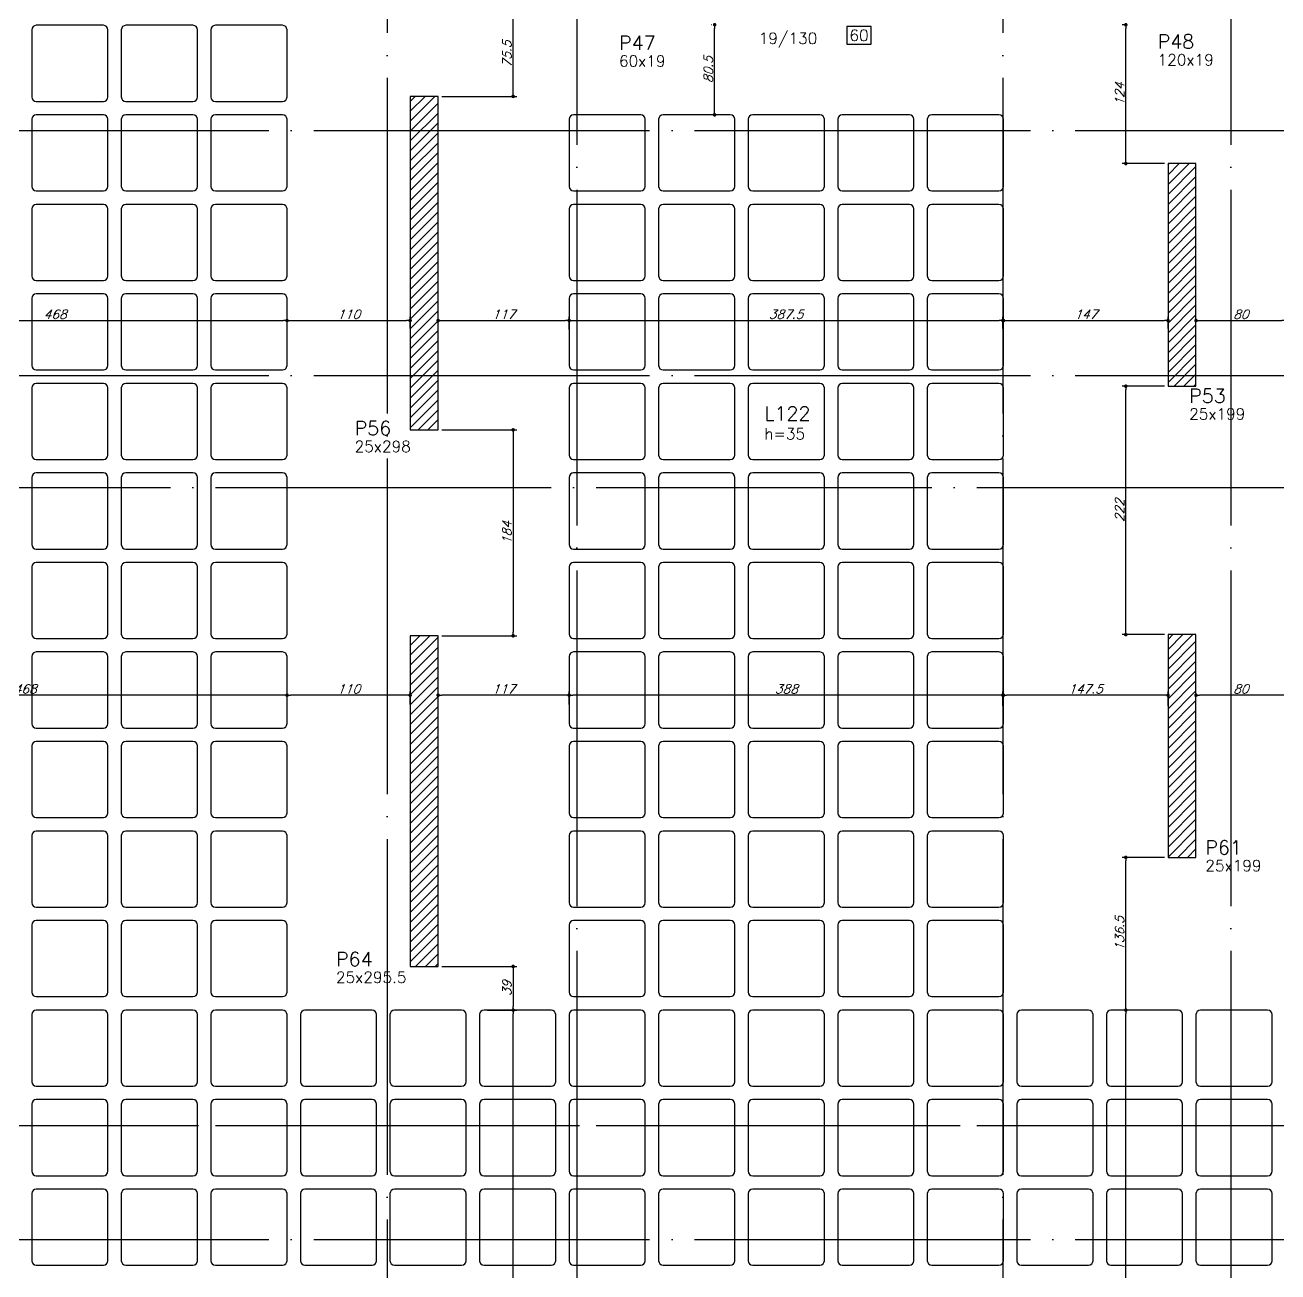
# Model space of a CAD drawing. Extents: x -4172 to 5482, y -2094 to 2406.
# Drawn here: x -1583 to -464, y -146 to 968 of the extents above; entities that cross this region are included whole.
import ezdxf
from ezdxf.enums import TextEntityAlignment as Align

# ---------------------------------------------------------------- set-up
doc = ezdxf.new("R2010")
doc.units = 0
doc.header["$LTSCALE"] = 50
doc.header["$MEASUREMENT"] = 0
doc.linetypes.add('EIXO', pattern=[6.8, 6, -0.4, 0, -0.4])
doc.layers.get('0').update_dxf_attribs({"linetype": 'CONTINUOUS'})
doc.layers.get('DEFPOINTS').update_dxf_attribs({"linetype": 'CONTINUOUS'})
for name, color, linetype in [('251', 5, 'CONTINUOUS'), ('F-COTAS', 106, 'CONTINUOUS'), ('F-CUBETA', 1, 'CONTINUOUS'), ('F-EIXO', 12, 'EIXO'), ('F-LAJES-DIM', 2, 'CONTINUOUS'), ('F-LAJES-NOME', 4, 'CONTINUOUS'), ('F-PILARES-DIM', 172, 'CONTINUOUS'), ('F-PILARES-HACH', 174, 'CONTINUOUS'), ('F-PILARES-NOME', 170, 'CONTINUOUS'), ('F-PILARES-S', 170, 'CONTINUOUS'), ('F-TEXTO', 6, 'CONTINUOUS'), ('F-VIGAS-DIM', 2, 'CONTINUOUS')]:
    doc.layers.add(name, color=color, linetype=linetype)
doc.styles.add('CP-TEXT-INCL', font='romans.shx', dxfattribs={"oblique": 20})
doc.styles.add('MCP', font='romans.shx')
doc.styles.add('ROMANS', font='romans.shx')
doc.dimstyles.new('CP-COTAS-50', dxfattribs={"dimscale": 0.64, "dimtxt": 12.5, "dimasz": 5, "dimexe": 5, "dimexo": 5, "dimgap": 2.5, "dimtad": 1, "dimdec": 1, "dimdsep": 46, "dimtxsty": 'CP-TEXT-INCL', "dimblk1": 'DOT', "dimblk2": 'DOT', "dimsah": 1, "dimcen": 9, "dimclrd": 256, "dimclre": 256, "dimclrt": 256, "dimadec": 0, "dimazin": 0, "dimtfac": 1, "dimtdec": 1, "dimtmove": 2, "dimatfit": 3, "dimldrblk": 'DOT', "dimfxl": 0, "dimtolj": 1, "dimarcsym": 0})

# ---------------------------------------------------------------- blocks, each defined once
blk = doc.blocks.new('_VAONER063650636500869008690')
at = {"layer": '251', "color": 1}
for p, q in [((30, 34), (-30, 34)), ((-34, 30), (-34, -30)), ((34, -30), (34, 30)), ((-30, -34), (30, -34))]:
    blk.add_line(p, q, dxfattribs=at)
for centre, start, end in [((-30, 30), 90, 180), ((30, 30), 0, 90), ((-30, -30), 180, 270), ((30, -30), 270, 0)]:
    blk.add_arc(centre, 4, start, end, dxfattribs=at)
blk = doc.blocks.new('*U4')
at = {"layer": 'F-EIXO'}
blk.add_line((0, 0), (7197, 0), dxfattribs=at)
at = {"layer": 'F-TEXTO', "style": 'ROMANS'}
blk.add_attdef('EIXO', text='', height=17.5, dxfattribs=at).set_placement((-28.2072, 0), align=Align.MIDDLE_CENTER)
blk = doc.blocks.new('*U5')
at = {"layer": 'F-EIXO'}
blk.add_line((0, 0), (7285, 0), dxfattribs=at)
at = {"layer": 'F-TEXTO', "style": 'ROMANS'}
blk.add_attdef('EIXO', text='', height=17.5, dxfattribs=at).set_placement((-28.2072, 0), align=Align.MIDDLE_CENTER)
blk = doc.blocks.new('*U8')
at = {"layer": 'F-EIXO'}
blk.add_line((0, 0), (0, -3127.9), dxfattribs=at)
at = {"layer": 'F-TEXTO', "style": 'ROMANS'}
blk.add_attdef('EIXO', text='', height=17.5, rotation=360, dxfattribs=at).set_placement((0, 28.2), align=Align.MIDDLE_CENTER)
blk = doc.blocks.new('*U40')
at = {"layer": 'F-EIXO'}
blk.add_line((0, 0), (0, -3027.9), dxfattribs=at)
at = {"layer": 'F-TEXTO', "style": 'ROMANS'}
blk.add_attdef('EIXO', text='', height=17.5, rotation=360, dxfattribs=at).set_placement((0, 28.2), align=Align.MIDDLE_CENTER)
blk = doc.blocks.new('*U10')
at = {"layer": 'F-EIXO'}
blk.add_line((0, 0), (0, -3027.9), dxfattribs=at)
at = {"layer": 'F-TEXTO', "style": 'ROMANS'}
blk.add_attdef('EIXO', text='', height=17.5, rotation=360, dxfattribs=at).set_placement((0, 28.2), align=Align.MIDDLE_CENTER)
blk = doc.blocks.new('*U13')
at = {"layer": 'F-EIXO'}
blk.add_line((0, 0), (0, -3127.9), dxfattribs=at)
at = {"layer": 'F-TEXTO', "style": 'ROMANS'}
blk.add_attdef('EIXO', text='', height=17.5, rotation=360, dxfattribs=at).set_placement((0, 28.2), align=Align.MIDDLE_CENTER)
blk = doc.blocks.new('*U119')
at = {"layer": 'F-VIGAS-DIM', "color": 1}
blk.add_lwpolyline([(0, 0), (22, 0), (22, 16), (0, 16)], close=True, dxfattribs=at)
at = {"layer": 'F-VIGAS-DIM', "style": 'MCP'}
blk.add_attdef('DIM', text='', height=10, dxfattribs=at).set_placement((11, 8), align=Align.MIDDLE_CENTER)
blk = doc.blocks.new('_DOT')
at = {"color": 0, "linetype": 'ByBlock'}
blk.add_line((-0.5, 0), (-1, 0), dxfattribs=at)
at = {"color": 0, "linetype": 'ByBlock', "const_width": 0.5}
blk.add_lwpolyline([(-0.25, 0, 1), (0.25, 0, 1)], format="xyb", close=True, dxfattribs=at)
blk = doc.blocks.new('*D332')
at = {"layer": 'DEFPOINTS', "color": 0, "linetype": 'Continuous', "transparency": 16777216}
for p in [(-1349, 704.2), (-1817, 685.6), (-1349, 685.6)]:
    blk.add_point(p, dxfattribs=at)
at = {"layer": 'F-COTAS', "linetype": 'Continuous', "lineweight": -2, "transparency": 16777216}
for p, q in [((-1817, 688.8), (-1817, 707.4)), ((-1349, 688.8), (-1349, 707.4)), ((-1813.8, 704.2), (-1352.2, 704.2))]:
    blk.add_line(p, q, dxfattribs=at)
at = {"layer": 'F-COTAS', "linetype": 'Continuous', "lineweight": -2, "transparency": 16777216, "xscale": 3.2, "yscale": 3.2, "zscale": 3.2, "rotation": 180}
blk.add_blockref('_DOT', (-1817, 704.2), dxfattribs=at)
at = {"layer": 'F-COTAS', "linetype": 'Continuous', "lineweight": -2, "transparency": 16777216, "xscale": 3.2, "yscale": 3.2, "zscale": 3.2}
blk.add_blockref('_DOT', (-1349, 704.2), dxfattribs=at)
at = {"layer": 'F-COTAS', "linetype": 'Continuous', "transparency": 16777216, "insert": (-1556.2, 709.8), "char_height": 8, "attachment_point": 5, "style": 'CP-TEXT-INCL'}
blk.add_mtext('\\A1;468', dxfattribs=at)
blk = doc.blocks.new('*D333')
at = {"layer": 'DEFPOINTS', "color": 0, "linetype": 'Continuous', "transparency": 16777216}
for p in [(-1349, 694), (-1239, 704.2), (-1239, 694)]:
    blk.add_point(p, dxfattribs=at)
at = {"layer": 'F-COTAS', "linetype": 'Continuous', "lineweight": -2, "transparency": 16777216}
for p, q in [((-1349, 697.2), (-1349, 707.4)), ((-1239, 697.2), (-1239, 707.4)), ((-1345.8, 704.2), (-1242.2, 704.2))]:
    blk.add_line(p, q, dxfattribs=at)
at = {"layer": 'F-COTAS', "linetype": 'Continuous', "lineweight": -2, "transparency": 16777216, "xscale": 3.2, "yscale": 3.2, "zscale": 3.2, "rotation": 180}
blk.add_blockref('_DOT', (-1349, 704.2), dxfattribs=at)
at = {"layer": 'F-COTAS', "linetype": 'Continuous', "lineweight": -2, "transparency": 16777216, "xscale": 3.2, "yscale": 3.2, "zscale": 3.2}
blk.add_blockref('_DOT', (-1239, 704.2), dxfattribs=at)
at = {"layer": 'F-COTAS', "linetype": 'Continuous', "transparency": 16777216, "insert": (-1294, 709.8), "char_height": 8, "attachment_point": 5, "style": 'CP-TEXT-INCL'}
blk.add_mtext('\\A1;110', dxfattribs=at)
blk = doc.blocks.new('*D334')
at = {"layer": 'DEFPOINTS', "color": 0, "linetype": 'Continuous', "transparency": 16777216}
for p in [(-1097, 704.2), (-1214, 693.1), (-1097, 693.1)]:
    blk.add_point(p, dxfattribs=at)
at = {"layer": 'F-COTAS', "linetype": 'Continuous', "lineweight": -2, "transparency": 16777216}
for p, q in [((-1214, 696.3), (-1214, 707.4)), ((-1097, 696.3), (-1097, 707.4)), ((-1210.8, 704.2), (-1100.2, 704.2))]:
    blk.add_line(p, q, dxfattribs=at)
at = {"layer": 'F-COTAS', "linetype": 'Continuous', "lineweight": -2, "transparency": 16777216, "xscale": 3.2, "yscale": 3.2, "zscale": 3.2, "rotation": 180}
blk.add_blockref('_DOT', (-1214, 704.2), dxfattribs=at)
at = {"layer": 'F-COTAS', "linetype": 'Continuous', "lineweight": -2, "transparency": 16777216, "xscale": 3.2, "yscale": 3.2, "zscale": 3.2}
blk.add_blockref('_DOT', (-1097, 704.2), dxfattribs=at)
at = {"layer": 'F-COTAS', "linetype": 'Continuous', "transparency": 16777216, "insert": (-1155.5, 709.8), "char_height": 8, "attachment_point": 5, "style": 'CP-TEXT-INCL'}
blk.add_mtext('\\A1;117', dxfattribs=at)
blk = doc.blocks.new('*D335')
at = {"layer": 'DEFPOINTS', "color": 0, "linetype": 'Continuous', "transparency": 16777216}
for p in [(-1097, 694), (-709.5, 704.2), (-709.5, 694)]:
    blk.add_point(p, dxfattribs=at)
at = {"layer": 'F-COTAS', "linetype": 'Continuous', "lineweight": -2, "transparency": 16777216}
for p, q in [((-1097, 697.2), (-1097, 707.4)), ((-709.5, 697.2), (-709.5, 707.4)), ((-1093.8, 704.2), (-712.7, 704.2))]:
    blk.add_line(p, q, dxfattribs=at)
at = {"layer": 'F-COTAS', "linetype": 'Continuous', "lineweight": -2, "transparency": 16777216, "xscale": 3.2, "yscale": 3.2, "zscale": 3.2, "rotation": 180}
blk.add_blockref('_DOT', (-1097, 704.2), dxfattribs=at)
at = {"layer": 'F-COTAS', "linetype": 'Continuous', "lineweight": -2, "transparency": 16777216, "xscale": 3.2, "yscale": 3.2, "zscale": 3.2}
blk.add_blockref('_DOT', (-709.5, 704.2), dxfattribs=at)
at = {"layer": 'F-COTAS', "linetype": 'Continuous', "transparency": 16777216, "insert": (-903.3, 709.8), "char_height": 8, "attachment_point": 5, "style": 'CP-TEXT-INCL'}
blk.add_mtext('\\A1;387.5', dxfattribs=at)
blk = doc.blocks.new('*D336')
at = {"layer": 'DEFPOINTS', "color": 0, "linetype": 'Continuous', "transparency": 16777216}
for p in [(-709, 694), (-562, 704.2), (-562, 694)]:
    blk.add_point(p, dxfattribs=at)
at = {"layer": 'F-COTAS', "linetype": 'Continuous', "lineweight": -2, "transparency": 16777216}
for p, q in [((-709, 697.2), (-709, 707.4)), ((-562, 697.2), (-562, 707.4)), ((-705.8, 704.2), (-565.2, 704.2))]:
    blk.add_line(p, q, dxfattribs=at)
at = {"layer": 'F-COTAS', "linetype": 'Continuous', "lineweight": -2, "transparency": 16777216, "xscale": 3.2, "yscale": 3.2, "zscale": 3.2, "rotation": 180}
blk.add_blockref('_DOT', (-709, 704.2), dxfattribs=at)
at = {"layer": 'F-COTAS', "linetype": 'Continuous', "lineweight": -2, "transparency": 16777216, "xscale": 3.2, "yscale": 3.2, "zscale": 3.2}
blk.add_blockref('_DOT', (-562, 704.2), dxfattribs=at)
at = {"layer": 'F-COTAS', "linetype": 'Continuous', "transparency": 16777216, "insert": (-635.5, 709.8), "char_height": 8, "attachment_point": 5, "style": 'CP-TEXT-INCL'}
blk.add_mtext('\\A1;147', dxfattribs=at)
blk = doc.blocks.new('*D337')
at = {"layer": 'DEFPOINTS', "color": 0, "linetype": 'Continuous', "transparency": 16777216}
for p in [(-537, 702.2), (-457, 704.2), (-457, 702.2)]:
    blk.add_point(p, dxfattribs=at)
at = {"layer": 'F-COTAS', "linetype": 'Continuous', "lineweight": -2, "transparency": 16777216}
for p, q in [((-537, 705.4), (-537, 707.4)), ((-457, 705.4), (-457, 707.4)), ((-533.8, 704.2), (-460.2, 704.2))]:
    blk.add_line(p, q, dxfattribs=at)
at = {"layer": 'F-COTAS', "linetype": 'Continuous', "lineweight": -2, "transparency": 16777216, "xscale": 3.2, "yscale": 3.2, "zscale": 3.2, "rotation": 180}
blk.add_blockref('_DOT', (-537, 704.2), dxfattribs=at)
at = {"layer": 'F-COTAS', "linetype": 'Continuous', "lineweight": -2, "transparency": 16777216, "xscale": 3.2, "yscale": 3.2, "zscale": 3.2}
blk.add_blockref('_DOT', (-457, 704.2), dxfattribs=at)
at = {"layer": 'F-COTAS', "linetype": 'Continuous', "transparency": 16777216, "insert": (-497, 709.8), "char_height": 8, "attachment_point": 5, "style": 'CP-TEXT-INCL'}
blk.add_mtext('\\A1;80', dxfattribs=at)
blk = doc.blocks.new('*D361')
at = {"layer": 'DEFPOINTS', "color": 0, "linetype": 'Continuous', "transparency": 16777216}
for p in [(-537, 369.4), (-537, 359.9), (-457, 359.9)]:
    blk.add_point(p, dxfattribs=at)
at = {"layer": 'F-COTAS', "linetype": 'Continuous', "lineweight": -2, "transparency": 16777216}
for p, q in [((-537, 363.1), (-537, 372.6)), ((-460.2, 369.4), (-533.8, 369.4)), ((-457, 363.1), (-457, 372.6))]:
    blk.add_line(p, q, dxfattribs=at)
at = {"layer": 'F-COTAS', "linetype": 'Continuous', "lineweight": -2, "transparency": 16777216, "xscale": 3.2, "yscale": 3.2, "zscale": 3.2, "rotation": 180}
blk.add_blockref('_DOT', (-537, 369.4), dxfattribs=at)
at = {"layer": 'F-COTAS', "linetype": 'Continuous', "lineweight": -2, "transparency": 16777216, "xscale": 3.2, "yscale": 3.2, "zscale": 3.2}
blk.add_blockref('_DOT', (-457, 369.4), dxfattribs=at)
at = {"layer": 'F-COTAS', "linetype": 'Continuous', "transparency": 16777216, "insert": (-497, 375), "char_height": 8, "attachment_point": 5, "style": 'CP-TEXT-INCL'}
blk.add_mtext('\\A1;80', dxfattribs=at)
blk = doc.blocks.new('*D362')
at = {"layer": 'DEFPOINTS', "color": 0, "linetype": 'Continuous', "transparency": 16777216}
for p in [(-709.5, 369.4), (-709.5, 356.6), (-562, 356.6)]:
    blk.add_point(p, dxfattribs=at)
at = {"layer": 'F-COTAS', "linetype": 'Continuous', "lineweight": -2, "transparency": 16777216}
for p, q in [((-709.5, 359.8), (-709.5, 372.6)), ((-565.2, 369.4), (-706.3, 369.4)), ((-562, 359.8), (-562, 372.6))]:
    blk.add_line(p, q, dxfattribs=at)
at = {"layer": 'F-COTAS', "linetype": 'Continuous', "lineweight": -2, "transparency": 16777216, "xscale": 3.2, "yscale": 3.2, "zscale": 3.2, "rotation": 180}
blk.add_blockref('_DOT', (-709.5, 369.4), dxfattribs=at)
at = {"layer": 'F-COTAS', "linetype": 'Continuous', "lineweight": -2, "transparency": 16777216, "xscale": 3.2, "yscale": 3.2, "zscale": 3.2}
blk.add_blockref('_DOT', (-562, 369.4), dxfattribs=at)
at = {"layer": 'F-COTAS', "linetype": 'Continuous', "transparency": 16777216, "insert": (-635.8, 375), "char_height": 8, "attachment_point": 5, "style": 'CP-TEXT-INCL'}
blk.add_mtext('\\A1;147.5', dxfattribs=at)
blk = doc.blocks.new('*D363')
at = {"layer": 'DEFPOINTS', "color": 0, "linetype": 'Continuous', "transparency": 16777216}
for p in [(-1097, 369.4), (-1097, 359), (-709, 359)]:
    blk.add_point(p, dxfattribs=at)
at = {"layer": 'F-COTAS', "linetype": 'Continuous', "lineweight": -2, "transparency": 16777216}
for p, q in [((-1097, 362.2), (-1097, 372.6)), ((-712.2, 369.4), (-1093.8, 369.4)), ((-709, 362.2), (-709, 372.6))]:
    blk.add_line(p, q, dxfattribs=at)
at = {"layer": 'F-COTAS', "linetype": 'Continuous', "lineweight": -2, "transparency": 16777216, "xscale": 3.2, "yscale": 3.2, "zscale": 3.2, "rotation": 180}
blk.add_blockref('_DOT', (-1097, 369.4), dxfattribs=at)
at = {"layer": 'F-COTAS', "linetype": 'Continuous', "lineweight": -2, "transparency": 16777216, "xscale": 3.2, "yscale": 3.2, "zscale": 3.2}
blk.add_blockref('_DOT', (-709, 369.4), dxfattribs=at)
at = {"layer": 'F-COTAS', "linetype": 'Continuous', "transparency": 16777216, "insert": (-903, 375), "char_height": 8, "attachment_point": 5, "style": 'CP-TEXT-INCL'}
blk.add_mtext('\\A1;388', dxfattribs=at)
blk = doc.blocks.new('*D364')
at = {"layer": 'DEFPOINTS', "color": 0, "linetype": 'Continuous', "transparency": 16777216}
for p in [(-1214, 369.4), (-1214, 357.8), (-1097, 357.8)]:
    blk.add_point(p, dxfattribs=at)
at = {"layer": 'F-COTAS', "linetype": 'Continuous', "lineweight": -2, "transparency": 16777216}
for p, q in [((-1214, 361), (-1214, 372.6)), ((-1100.2, 369.4), (-1210.8, 369.4)), ((-1097, 361), (-1097, 372.6))]:
    blk.add_line(p, q, dxfattribs=at)
at = {"layer": 'F-COTAS', "linetype": 'Continuous', "lineweight": -2, "transparency": 16777216, "xscale": 3.2, "yscale": 3.2, "zscale": 3.2, "rotation": 180}
blk.add_blockref('_DOT', (-1214, 369.4), dxfattribs=at)
at = {"layer": 'F-COTAS', "linetype": 'Continuous', "lineweight": -2, "transparency": 16777216, "xscale": 3.2, "yscale": 3.2, "zscale": 3.2}
blk.add_blockref('_DOT', (-1097, 369.4), dxfattribs=at)
at = {"layer": 'F-COTAS', "linetype": 'Continuous', "transparency": 16777216, "insert": (-1155.5, 375), "char_height": 8, "attachment_point": 5, "style": 'CP-TEXT-INCL'}
blk.add_mtext('\\A1;117', dxfattribs=at)
blk = doc.blocks.new('*D365')
at = {"layer": 'DEFPOINTS', "color": 0, "linetype": 'Continuous', "transparency": 16777216}
for p in [(-1349, 369.4), (-1349, 357.8), (-1239, 357.8)]:
    blk.add_point(p, dxfattribs=at)
at = {"layer": 'F-COTAS', "linetype": 'Continuous', "lineweight": -2, "transparency": 16777216}
for p, q in [((-1349, 361), (-1349, 372.6)), ((-1242.2, 369.4), (-1345.8, 369.4)), ((-1239, 361), (-1239, 372.6))]:
    blk.add_line(p, q, dxfattribs=at)
at = {"layer": 'F-COTAS', "linetype": 'Continuous', "lineweight": -2, "transparency": 16777216, "xscale": 3.2, "yscale": 3.2, "zscale": 3.2, "rotation": 180}
blk.add_blockref('_DOT', (-1349, 369.4), dxfattribs=at)
at = {"layer": 'F-COTAS', "linetype": 'Continuous', "lineweight": -2, "transparency": 16777216, "xscale": 3.2, "yscale": 3.2, "zscale": 3.2}
blk.add_blockref('_DOT', (-1239, 369.4), dxfattribs=at)
at = {"layer": 'F-COTAS', "linetype": 'Continuous', "transparency": 16777216, "insert": (-1294, 375), "char_height": 8, "attachment_point": 5, "style": 'CP-TEXT-INCL'}
blk.add_mtext('\\A1;110', dxfattribs=at)
blk = doc.blocks.new('*D366')
at = {"layer": 'DEFPOINTS', "color": 0, "linetype": 'Continuous', "transparency": 16777216}
for p in [(-1817, 369.4), (-1817, 357.5), (-1349, 357.5)]:
    blk.add_point(p, dxfattribs=at)
at = {"layer": 'F-COTAS', "linetype": 'Continuous', "lineweight": -2, "transparency": 16777216}
for p, q in [((-1817, 360.7), (-1817, 372.6)), ((-1352.2, 369.4), (-1813.8, 369.4)), ((-1349, 360.7), (-1349, 372.6))]:
    blk.add_line(p, q, dxfattribs=at)
at = {"layer": 'F-COTAS', "linetype": 'Continuous', "lineweight": -2, "transparency": 16777216, "xscale": 3.2, "yscale": 3.2, "zscale": 3.2, "rotation": 180}
blk.add_blockref('_DOT', (-1817, 369.4), dxfattribs=at)
at = {"layer": 'F-COTAS', "linetype": 'Continuous', "lineweight": -2, "transparency": 16777216, "xscale": 3.2, "yscale": 3.2, "zscale": 3.2}
blk.add_blockref('_DOT', (-1349, 369.4), dxfattribs=at)
at = {"layer": 'F-COTAS', "linetype": 'Continuous', "transparency": 16777216, "insert": (-1583, 375), "char_height": 8, "attachment_point": 5, "style": 'CP-TEXT-INCL'}
blk.add_mtext('\\A1;468', dxfattribs=at)
blk = doc.blocks.new('*D413')
at = {"layer": 'DEFPOINTS', "color": 0, "linetype": 'Continuous', "transparency": 16777216}
for p in [(-599.7, 88), (-583, 88), (-592.8, -460)]:
    blk.add_point(p, dxfattribs=at)
at = {"layer": 'F-COTAS', "linetype": 'Continuous', "lineweight": -2, "transparency": 16777216}
for p, q in [((-586.2, 88), (-602.9, 88)), ((-599.7, -456.8), (-599.7, 84.8)), ((-596, -460), (-602.9, -460))]:
    blk.add_line(p, q, dxfattribs=at)
at = {"layer": 'F-COTAS', "linetype": 'Continuous', "lineweight": -2, "transparency": 16777216, "xscale": 3.2, "yscale": 3.2, "zscale": 3.2}
for p, rotation in [((-599.7, 88), 90), ((-599.7, -460), 270)]:
    blk.add_blockref('_DOT', p, dxfattribs=dict(at, rotation=rotation))
at = {"layer": 'F-COTAS', "linetype": 'Continuous', "transparency": 16777216, "insert": (-605.3, -186), "char_height": 8, "attachment_point": 5, "rotation": 90, "style": 'CP-TEXT-INCL'}
blk.add_mtext('\\A1;548', dxfattribs=at)
blk = doc.blocks.new('*D414')
at = {"layer": 'DEFPOINTS', "color": 0, "linetype": 'Continuous', "transparency": 16777216}
for p in [(-599.7, 224.5), (-562, 224.5), (-583, 88)]:
    blk.add_point(p, dxfattribs=at)
at = {"layer": 'F-COTAS', "linetype": 'Continuous', "lineweight": -2, "transparency": 16777216}
for p, q in [((-565.2, 224.5), (-602.9, 224.5)), ((-599.7, 91.2), (-599.7, 221.3)), ((-586.2, 88), (-602.9, 88))]:
    blk.add_line(p, q, dxfattribs=at)
at = {"layer": 'F-COTAS', "linetype": 'Continuous', "lineweight": -2, "transparency": 16777216, "xscale": 3.2, "yscale": 3.2, "zscale": 3.2}
for p, rotation in [((-599.7, 224.5), 90), ((-599.7, 88), 270)]:
    blk.add_blockref('_DOT', p, dxfattribs=dict(at, rotation=rotation))
at = {"layer": 'F-COTAS', "linetype": 'Continuous', "transparency": 16777216, "insert": (-605.3, 156.3), "char_height": 8, "attachment_point": 5, "rotation": 90, "style": 'CP-TEXT-INCL'}
blk.add_mtext('\\A1;136.5', dxfattribs=at)
blk = doc.blocks.new('*D415')
at = {"layer": 'DEFPOINTS', "color": 0, "linetype": 'Continuous', "transparency": 16777216}
for p in [(-599.7, 645.5), (-562, 645.5), (-562, 423.5)]:
    blk.add_point(p, dxfattribs=at)
at = {"layer": 'F-COTAS', "linetype": 'Continuous', "lineweight": -2, "transparency": 16777216}
for p, q in [((-565.2, 645.5), (-602.9, 645.5)), ((-599.7, 426.7), (-599.7, 642.3)), ((-565.2, 423.5), (-602.9, 423.5))]:
    blk.add_line(p, q, dxfattribs=at)
at = {"layer": 'F-COTAS', "linetype": 'Continuous', "lineweight": -2, "transparency": 16777216, "xscale": 3.2, "yscale": 3.2, "zscale": 3.2}
for p, rotation in [((-599.7, 645.5), 90), ((-599.7, 423.5), 270)]:
    blk.add_blockref('_DOT', p, dxfattribs=dict(at, rotation=rotation))
at = {"layer": 'F-COTAS', "linetype": 'Continuous', "transparency": 16777216, "insert": (-605.3, 534.5), "char_height": 8, "attachment_point": 5, "rotation": 90, "style": 'CP-TEXT-INCL'}
blk.add_mtext('\\A1;222', dxfattribs=at)
blk = doc.blocks.new('*D416')
at = {"layer": 'DEFPOINTS', "color": 0, "linetype": 'Continuous', "transparency": 16777216}
for p in [(-599.7, 968.5), (-598.4, 968.5), (-562, 844.5)]:
    blk.add_point(p, dxfattribs=at)
at = {"layer": 'F-COTAS', "linetype": 'Continuous', "lineweight": -2, "transparency": 16777216}
for p, q in [((-601.6, 968.5), (-602.9, 968.5)), ((-599.7, 847.7), (-599.7, 965.3)), ((-565.2, 844.5), (-602.9, 844.5))]:
    blk.add_line(p, q, dxfattribs=at)
at = {"layer": 'F-COTAS', "linetype": 'Continuous', "lineweight": -2, "transparency": 16777216, "xscale": 3.2, "yscale": 3.2, "zscale": 3.2}
for p, rotation in [((-599.7, 968.5), 90), ((-599.7, 844.5), 270)]:
    blk.add_blockref('_DOT', p, dxfattribs=dict(at, rotation=rotation))
at = {"layer": 'F-COTAS', "linetype": 'Continuous', "transparency": 16777216, "insert": (-605.3, 906.5), "char_height": 8, "attachment_point": 5, "rotation": 90, "style": 'CP-TEXT-INCL'}
blk.add_mtext('\\A1;124', dxfattribs=at)
blk = doc.blocks.new('*D424')
at = {"layer": 'DEFPOINTS', "color": 0, "linetype": 'Continuous', "transparency": 16777216}
for p in [(-967, 968.5), (-966.5, 968.5), (-966.5, 888)]:
    blk.add_point(p, dxfattribs=at)
at = {"layer": 'F-COTAS', "linetype": 'Continuous', "lineweight": -2, "transparency": 16777216}
for p, q in [((-969.7, 968.5), (-970.2, 968.5)), ((-967, 891.2), (-967, 965.3)), ((-969.7, 888), (-970.2, 888))]:
    blk.add_line(p, q, dxfattribs=at)
at = {"layer": 'F-COTAS', "linetype": 'Continuous', "lineweight": -2, "transparency": 16777216, "xscale": 3.2, "yscale": 3.2, "zscale": 3.2}
for p, rotation in [((-967, 968.5), 90), ((-967, 888), 270)]:
    blk.add_blockref('_DOT', p, dxfattribs=dict(at, rotation=rotation))
at = {"layer": 'F-COTAS', "linetype": 'Continuous', "transparency": 16777216, "insert": (-972.6, 928.3), "char_height": 8, "attachment_point": 5, "rotation": 90, "style": 'CP-TEXT-INCL'}
blk.add_mtext('\\A1;80.5', dxfattribs=at)
blk = doc.blocks.new('*D443')
at = {"layer": 'DEFPOINTS', "color": 0, "linetype": 'Continuous', "transparency": 16777216}
for p in [(-1156, 980), (-1147, 980), (-1214, 904.5)]:
    blk.add_point(p, dxfattribs=at)
at = {"layer": 'F-COTAS', "linetype": 'Continuous', "lineweight": -2, "transparency": 16777216}
for p, q in [((-1152.8, 980), (-1143.8, 980)), ((-1147, 907.7), (-1147, 976.8)), ((-1210.8, 904.5), (-1143.8, 904.5))]:
    blk.add_line(p, q, dxfattribs=at)
at = {"layer": 'F-COTAS', "linetype": 'Continuous', "lineweight": -2, "transparency": 16777216, "xscale": 3.2, "yscale": 3.2, "zscale": 3.2}
for p, rotation in [((-1147, 980), 90), ((-1147, 904.5), 270)]:
    blk.add_blockref('_DOT', p, dxfattribs=dict(at, rotation=rotation))
at = {"layer": 'F-COTAS', "linetype": 'Continuous', "transparency": 16777216, "insert": (-1152.6, 942.3), "char_height": 8, "attachment_point": 5, "rotation": 90, "style": 'CP-TEXT-INCL'}
blk.add_mtext('\\A1;75.5', dxfattribs=at)
blk = doc.blocks.new('*D446')
at = {"layer": 'DEFPOINTS', "color": 0, "linetype": 'Continuous', "transparency": 16777216}
for p in [(-1214, 606.5), (-1214, 422.5), (-1147, 422.5)]:
    blk.add_point(p, dxfattribs=at)
at = {"layer": 'F-COTAS', "linetype": 'Continuous', "lineweight": -2, "transparency": 16777216}
for p, q in [((-1210.8, 606.5), (-1143.8, 606.5)), ((-1147, 603.3), (-1147, 425.7)), ((-1210.8, 422.5), (-1143.8, 422.5))]:
    blk.add_line(p, q, dxfattribs=at)
at = {"layer": 'F-COTAS', "linetype": 'Continuous', "lineweight": -2, "transparency": 16777216, "xscale": 3.2, "yscale": 3.2, "zscale": 3.2}
for p, rotation in [((-1147, 606.5), 90), ((-1147, 422.5), 270)]:
    blk.add_blockref('_DOT', p, dxfattribs=dict(at, rotation=rotation))
at = {"layer": 'F-COTAS', "linetype": 'Continuous', "transparency": 16777216, "insert": (-1152.6, 514.5), "char_height": 8, "attachment_point": 5, "rotation": 90, "style": 'CP-TEXT-INCL'}
blk.add_mtext('\\A1;184', dxfattribs=at)
blk = doc.blocks.new('*D447')
at = {"layer": 'DEFPOINTS', "color": 0, "linetype": 'Continuous', "transparency": 16777216}
for p in [(-1214, 127), (-1160, 88), (-1147, 88)]:
    blk.add_point(p, dxfattribs=at)
at = {"layer": 'F-COTAS', "linetype": 'Continuous', "lineweight": -2, "transparency": 16777216}
for p, q in [((-1210.8, 127), (-1143.8, 127)), ((-1147, 123.8), (-1147, 91.2)), ((-1156.8, 88), (-1143.8, 88))]:
    blk.add_line(p, q, dxfattribs=at)
at = {"layer": 'F-COTAS', "linetype": 'Continuous', "lineweight": -2, "transparency": 16777216, "xscale": 3.2, "yscale": 3.2, "zscale": 3.2}
for p, rotation in [((-1147, 127), 90), ((-1147, 88), 270)]:
    blk.add_blockref('_DOT', p, dxfattribs=dict(at, rotation=rotation))
at = {"layer": 'F-COTAS', "linetype": 'Continuous', "transparency": 16777216, "insert": (-1152.6, 107.5), "char_height": 8, "attachment_point": 5, "rotation": 90, "style": 'CP-TEXT-INCL'}
blk.add_mtext('\\A1;39', dxfattribs=at)
blk = doc.blocks.new('*D458')
at = {"layer": 'DEFPOINTS', "color": 0, "linetype": 'Continuous', "transparency": 16777216}
for p in [(-1173, 88), (-1147, 88), (-1150.6, -460)]:
    blk.add_point(p, dxfattribs=at)
at = {"layer": 'F-COTAS', "linetype": 'Continuous', "lineweight": -2, "transparency": 16777216}
for p, q in [((-1169.8, 88), (-1143.8, 88)), ((-1147, -456.8), (-1147, 84.8)), ((-1147.4, -460), (-1143.8, -460))]:
    blk.add_line(p, q, dxfattribs=at)
at = {"layer": 'F-COTAS', "linetype": 'Continuous', "lineweight": -2, "transparency": 16777216, "xscale": 3.2, "yscale": 3.2, "zscale": 3.2}
for p, rotation in [((-1147, 88), 90), ((-1147, -460), 270)]:
    blk.add_blockref('_DOT', p, dxfattribs=dict(at, rotation=rotation))
at = {"layer": 'F-COTAS', "linetype": 'Continuous', "transparency": 16777216, "insert": (-1152.6, -186), "char_height": 8, "attachment_point": 5, "rotation": 90, "style": 'CP-TEXT-INCL'}
blk.add_mtext('\\A1;548', dxfattribs=at)

msp = doc.modelspace()

# ---------------------------------------------------------------- hatches: boundary and pattern name
at = {"layer": 'F-PILARES-HACH', "linetype": 'Continuous'}
h = msp.add_hatch(dxfattribs=at)
h.set_pattern_fill('ANSI31', color=256, scale=50, style=0)
h.paths.add_polyline_path([(-1239, 606.5), (-1214, 606.5), (-1214, 904.5), (-1239, 904.5)], flags=16)
h = msp.add_hatch(dxfattribs=at)
h.set_pattern_fill('ANSI31', color=256, scale=50, style=0)
h.paths.add_polyline_path([(-562, 645.5), (-537, 645.5), (-537, 844.5), (-562, 844.5)], flags=16)
h = msp.add_hatch(dxfattribs=at)
h.set_pattern_fill('ANSI31', color=256, scale=50, style=0)
h.paths.add_polyline_path([(-1239, 127), (-1214, 127), (-1214, 422.5), (-1239, 422.5)], flags=16)
h = msp.add_hatch(dxfattribs=at)
h.set_pattern_fill('ANSI31', color=256, scale=50, style=0)
h.paths.add_polyline_path([(-562, 224.5), (-537, 224.5), (-537, 423.5), (-562, 423.5)], flags=16)

# ---------------------------------------------------------------- linework, layer by layer
at = {"layer": 'F-EIXO'}
msp.add_line((-3768.53, -15), (3491.131, -15), dxfattribs=at)
at = {"layer": 'F-PILARES-S', "linetype": 'Continuous'}
for points in [[(-1239, 606.5), (-1214, 606.5), (-1214, 904.5), (-1239, 904.5), (-1239, 606.5)], [(-562, 645.5), (-537, 645.5), (-537, 844.5), (-562, 844.5), (-562, 645.5)], [(-1239, 127), (-1214, 127), (-1214, 422.5), (-1239, 422.5), (-1239, 127)], [(-562, 224.5), (-537, 224.5), (-537, 423.5), (-562, 423.5), (-562, 224.5)]]:
    msp.add_lwpolyline(points, dxfattribs=at)

# ---------------------------------------------------------------- block references
at = {"layer": 'F-CUBETA'}
for p in [(-1543, 934), (-1463, 934), (-1383, 934), (-1543, 854), (-1463, 854), (-1383, 854), (-1063, 854), (-983, 854), (-903, 854), (-823, 854), (-743, 854), (-1543, 774), (-1463, 774), (-1383, 774), (-1063, 774), (-983, 774), (-903, 774), (-823, 774), (-743, 774), (-1543, 694), (-1463, 694), (-1383, 694), (-1063, 694), (-983, 694), (-903, 694), (-823, 694), (-743, 694), (-1543, 614), (-1463, 614), (-1383, 614), (-1063, 614), (-983, 614), (-903, 614), (-823, 614), (-743, 614), (-1543, 534), (-1463, 534), (-1383, 534), (-1063, 534), (-983, 534), (-903, 534), (-823, 534), (-743, 534), (-1543, 454), (-1463, 454), (-1383, 454), (-1063, 454), (-983, 454), (-903, 454), (-823, 454), (-743, 454), (-1543, 374), (-1463, 374), (-1383, 374), (-1063, 374), (-983, 374), (-903, 374), (-823, 374), (-743, 374), (-1543, 294), (-1463, 294), (-1383, 294), (-1063, 294), (-983, 294), (-903, 294), (-823, 294), (-743, 294), (-1543, 214), (-1463, 214), (-1383, 214), (-1063, 214), (-983, 214), (-903, 214), (-823, 214), (-743, 214), (-1543, 134), (-1463, 134), (-1383, 134), (-1063, 134), (-983, 134), (-903, 134), (-823, 134), (-743, 134), (-1543, 54), (-1463, 54), (-1383, 54), (-1303, 54), (-1223, 54), (-1143, 54), (-1063, 54), (-983, 54), (-903, 54), (-823, 54), (-743, 54), (-663, 54), (-583, 54), (-503, 54), (-1543, -26), (-1463, -26), (-1383, -26), (-1303, -26), (-1223, -26), (-1143, -26), (-1063, -26), (-983, -26), (-903, -26), (-823, -26), (-743, -26), (-663, -26), (-583, -26), (-503, -26), (-1543, -106), (-1463, -106), (-1383, -106), (-1303, -106), (-1223, -106), (-1143, -106), (-1063, -106), (-983, -106), (-903, -106), (-823, -106), (-743, -106), (-663, -106), (-583, -106), (-503, -106)]:
    msp.add_blockref('_VAONER063650636500869008690', p, dxfattribs=at)
at = {"layer": 'F-EIXO', "linetype": 'Continuous'}
for name, p in [('*U13', (-1259.5, 1941.357)), ('*U8', (-709.5, 1941.357)), ('*U10', (-1090, 1841.357)), ('*U40', (-506, 1841.357)), ('*U4', (-3705.761, 874)), ('*U4', (-3705.761, 655)), ('*U5', (-3793.715, 555)), ('*U5', (-3793.715, -15)), ('*U4', (-3705.761, -117))]:
    msp.add_blockref(name, p, dxfattribs=at)
at = {"layer": 'F-VIGAS-DIM', "linetype": 'Continuous'}
msp.add_blockref('*U119', (-849.048, 951.086), dxfattribs=at).add_auto_attribs({'DIM': '60'})

# ---------------------------------------------------------------- texts
at = {"layer": 'F-LAJES-DIM', "linetype": 'Continuous', "style": 'MCP'}
msp.add_text('h=35', height=10, dxfattribs=at).set_placement((-922.62, 597.97))
at = {"layer": 'F-LAJES-NOME', "linetype": 'Continuous', "style": 'MCP'}
msp.add_text('L122', height=12.5, dxfattribs=at).set_placement((-922.62, 614.97))
at = {"layer": 'F-PILARES-DIM', "linetype": 'Continuous', "style": 'MCP'}
for s, p in [('60x19', (-1052.444, 931.106)), ('120x19', (-571.281, 932.176)), ('25x199', (-543.093, 615.724)), ('25x298', (-1288.581, 586.683)), ('25x199', (-528.613, 212.089)), ('25x295.5', (-1305.253, 112.303))]:
    msp.add_text(s, height=10, dxfattribs=at).set_placement(p)
at = {"layer": 'F-PILARES-NOME', "linetype": 'Continuous', "style": 'MCP'}
for s, p in [('P47', (-1052.444, 946.106)), ('P48', (-571.281, 947.176)), ('P53', (-543.093, 630.724)), ('P56', (-1288.581, 601.683)), ('P61', (-528.613, 227.089)), ('P64', (-1305.253, 127.303))]:
    msp.add_text(s, height=12.5, dxfattribs=at).set_placement(p)
at = {"layer": 'F-VIGAS-DIM', "linetype": 'Continuous', "style": 'MCP'}
msp.add_text('19/130', height=10, dxfattribs=at).set_placement((-927.567, 951.399))

# ---------------------------------------------------------------- dimensions: what is measured, and where the dimension line sits
at = {"layer": 'F-COTAS', "linetype": 'Continuous'}
for base, p1, p2, picture, middle in [((-1147.012, 980), (-1214, 904.5), (-1155.95, 980), '*D443', (-1152.612, 942.25)), ((-967.042, 968.5), (-966.533, 888), (-966.533, 968.5), '*D424', (-972.642, 928.25)), ((-599.67, 968.5), (-562, 844.5), (-598.357, 968.5), '*D416', (-605.27, 906.5)), ((-599.67, 645.5), (-562, 423.5), (-562, 645.5), '*D415', (-605.27, 534.5)), ((-1147.012, 422.5), (-1214, 606.5), (-1214, 422.5), '*D446', (-1152.612, 514.5)), ((-599.67, 224.5), (-583, 88), (-562, 224.5), '*D414', (-605.27, 156.25)), ((-1147.012, 88), (-1214, 127), (-1160.013, 88), '*D447', (-1152.612, 107.5)), ((-1147.012, 88), (-1150.567, -460), (-1173, 88), '*D458', (-1152.612, -186)), ((-599.67, 88), (-592.83, -460), (-583, 88), '*D413', (-605.27, -186))]:
    dim = msp.add_linear_dim(base=base, p1=p1, p2=p2, angle=90, dimstyle='CP-COTAS-50', override={"dimfxl": 7.5}, dxfattribs=at)
    dim.commit()
    dim.dimension.update_dxf_attribs({"geometry": picture, "text_midpoint": middle})
dim = msp.add_linear_dim(base=(-1349, 704.154), p1=(-1817, 685.641), p2=(-1349, 685.641), dimstyle='CP-COTAS-50', override={"dimfxl": 7.5}, dxfattribs=at)
dim.commit()
dim.dimension.update_dxf_attribs({"geometry": '*D332', "text_midpoint": (-1556.155, 709.754), "dimtype": 160})
for base, p1, p2, picture, middle in [((-1239, 704.154), (-1349, 694), (-1239, 694), '*D333', (-1294, 709.754)), ((-1097, 704.154), (-1214, 693.125), (-1097, 693.125), '*D334', (-1155.5, 709.754)), ((-709.5, 704.154), (-1097, 694), (-709.5, 694), '*D335', (-903.25, 709.754)), ((-562, 704.154), (-709, 694), (-562, 694), '*D336', (-635.5, 709.754)), ((-457, 704.154), (-537, 702.247), (-457, 702.247), '*D337', (-497, 709.754)), ((-1817, 369.395), (-1349, 357.512), (-1817, 357.512), '*D366', (-1583, 374.995)), ((-1349, 369.395), (-1239, 357.842), (-1349, 357.842), '*D365', (-1294, 374.995)), ((-1214, 369.395), (-1097, 357.842), (-1214, 357.842), '*D364', (-1155.5, 374.995)), ((-1097, 369.395), (-709, 359.044), (-1097, 359.044), '*D363', (-903, 374.995)), ((-709.5, 369.395), (-562, 356.57), (-709.5, 356.57), '*D362', (-635.75, 374.995)), ((-537, 369.395), (-457, 359.929), (-537, 359.929), '*D361', (-497, 374.995))]:
    dim = msp.add_linear_dim(base=base, p1=p1, p2=p2, dimstyle='CP-COTAS-50', override={"dimfxl": 7.5}, dxfattribs=at)
    dim.commit()
    dim.dimension.update_dxf_attribs({"geometry": picture, "text_midpoint": middle})

doc.saveas('drawing.dxf')
